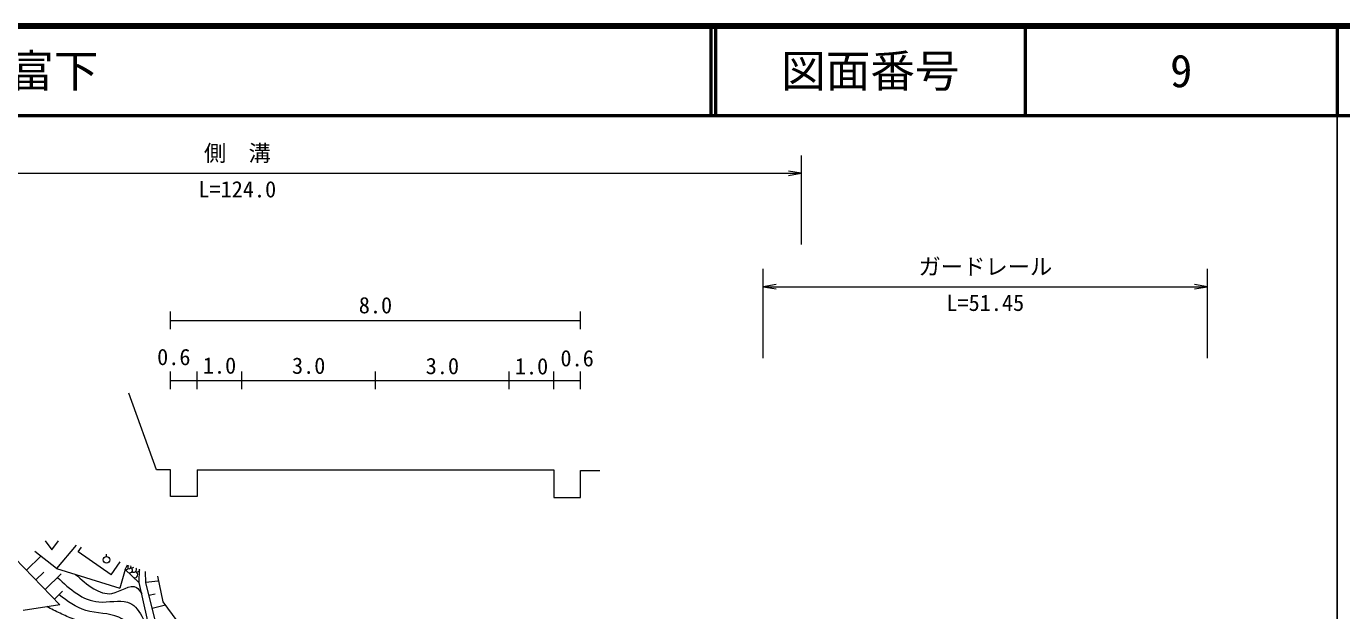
# Model space of a CAD drawing. Units: millimetres, scale not verified. Extents: x 40000 to 680000, y 20000 to 380000.
# Drawn here: x 431940 to 579500, y 314446 to 380000 of the extents above; entities that cross this region are included whole.
import ezdxf
from ezdxf.enums import TextEntityAlignment as Align

# ---------------------------------------------------------------- set-up
doc = ezdxf.new("R2010")
doc.units = ezdxf.units.MM
doc.header["$LTSCALE"] = 1000
for name, color, linetype, lineweight in [('M-BGD', 7, 'Continuous', 13), ('M-STR-HTXT', 7, 'Continuous', 13), ('M-STR-STR3', 7, 'Continuous', 13), ('M-TTL', 2, 'Continuous', 140), ('M-TTL-BAND', 7, 'Continuous', 25), ('M-TTL-LINE', 7, 'Continuous', 50)]:
    doc.layers.add(name, color=color, linetype=linetype, lineweight=lineweight)
doc.layers.add('M-TTL-TXT', color=7, linetype='Continuous')
doc.styles.add('ＭＳ ゴシック', font='')
doc.styles.get('ＭＳ ゴシック').set_extended_font_data('MS Gothic')

# ---------------------------------------------------------------- blocks, each defined once
blk = doc.blocks.new('open_arrow')
at = {"color": 0, "linetype": 'Continuous', "lineweight": -2}
blk.add_lwpolyline([(7.5, 1.25), (0, 0), (7.5, -1.25)], dxfattribs=at)

msp = doc.modelspace()

# ---------------------------------------------------------------- linework, layer by layer
at = {"layer": 'M-BGD'}
for p, q in [((434069, 322264), (434819, 321264)), ((434819, 321264), (435569, 322264)), ((437536, 321810), (435320, 319187)), ((430669, 320335), (435715, 315106)), ((431966, 318991), (433581, 320550)), ((435320, 319187), (432901, 321082)), ((437776, 321061), (438138, 321579)), ((441463, 318481), (437776, 321061)), ((440941, 320521), (440941, 320771)), ((433008, 317912), (433890, 318763)), ((435320, 319187), (442430, 316968)), ((441463, 318481), (442471, 319923)), ((443047, 319069), (442430, 316968)), ((443047, 319069), (443294, 319608)), ((443047, 319069), (444574, 317602)), ((444615, 319103), (444574, 317602)), ((445342, 317570), (445313, 318836)), ((434049, 316832), (435848, 318568)), ((444574, 317602), (445957, 311420)), ((445340, 317634), (446709, 317807)), ((446987, 311084), (445342, 317570)), ((447284, 315438), (446682, 318313)), ((435091, 315753), (435990, 316621)), ((445696, 316173), (446377, 316346)), ((435715, 315106), (431575, 314474)), ((446065, 314719), (447539, 315093)), ((451142, 310224), (447284, 315438))]:
    msp.add_line(p, q, dxfattribs=at)
msp.add_circle((440938, 320148), 375, dxfattribs=at)
for centre, radius, start, end in [((443143, 319277), 229, 245.33929, 65.33929), ((443334, 319694), 229, 245.33929, 314.77159), ((443459, 319380), 236, 245.53141, 19.70882), ((443566, 318978), 290, 248.65354, 68.65354), ((443777, 319477), 252, 245.17978, 327.68188), ((443969, 319090), 336, 253.05224, 25.44326), ((444112, 318492), 344, 248.11808, 68.11808), ((444330, 319174), 373, 256.08495, 344.61896)]:
    msp.add_arc(centre, radius, start, end, dxfattribs=at)
for points, knots in [([(435436, 318171), (436847, 316872), (438257, 315572), (440073, 315433), (441156, 315350), (442382, 315679), (443284, 315399), (444683, 314966), (445299, 313067), (445915, 311168)], [0, 0, 0, 0, 1, 1, 1, 2, 2, 2, 3, 3, 3, 3]), ([(437468, 318517), (438111, 317944), (438754, 317371), (439510, 316916), (440119, 316549), (440801, 316258), (441531, 316382), (442527, 316552), (443613, 317494), (444301, 317062), (444531, 316918), (444716, 316620), (444901, 316323)], [0, 0, 0, 0, 1, 1, 1, 2, 2, 2, 3, 3, 3, 4, 4, 4, 4]), ([(446683, 306697), (446503, 307089), (446324, 307481), (446146, 307892), (445198, 310086), (444304, 312845), (442302, 313723), (441223, 314196), (439822, 314123), (438615, 314483), (437504, 314814), (436558, 315512), (435612, 316210)], [0, 0, 0, 0, 1, 1, 1, 2, 2, 2, 3, 3, 3, 4, 4, 4, 4]), ([(443554, 309954), (443497, 310029), (443441, 310104), (443384, 310178), (443327, 310251), (443269, 310325), (443210, 310397), (443151, 310470), (443091, 310541), (443030, 310612), (442969, 310682), (442906, 310752), (442842, 310820), (442779, 310888), (442713, 310955), (442647, 311020), (442580, 311086), (442513, 311150), (442443, 311213), (442374, 311276), (442304, 311338), (442233, 311399), (442161, 311459), (442088, 311518), (442014, 311575), (441940, 311633), (441865, 311689), (441789, 311743), (441713, 311797), (441636, 311850), (441557, 311900), (441479, 311951), (441400, 312000), (441319, 312047), (441011, 312227), (440686, 312379), (440354, 312511), (440020, 312645), (439679, 312759), (439335, 312865), (438989, 312972), (438641, 313071), (438294, 313174), (437947, 313277), (437601, 313383), (437260, 313505), (437001, 313598), (436744, 313700), (436490, 313808), (436236, 313917), (435986, 314032), (435737, 314151), (435488, 314270), (435241, 314394), (434996, 314519), (434750, 314645), (434505, 314773), (434260, 314901)], [0, 0, 0, 0, 1, 1, 1, 2, 2, 2, 3, 3, 3, 4, 4, 4, 5, 5, 5, 6, 6, 6, 7, 7, 7, 8, 8, 8, 9, 9, 9, 10, 10, 10, 11, 11, 11, 12, 12, 12, 13, 13, 13, 14, 14, 14, 15, 15, 15, 16, 16, 16, 17, 17, 17, 18, 18, 18, 19, 19, 19, 19])]:
    msp.add_open_spline(points, degree=3, knots=knots, dxfattribs=at)
at = {"layer": 'M-STR-HTXT'}
for p, q in [((448113, 346017), (448113, 348017)), ((448113, 347017), (494113, 347017)), ((494113, 346017), (494113, 348017)), ((448120, 339277), (448120, 341277)), ((451120, 339277), (451120, 341277)), ((456120, 339277), (456120, 341277)), ((471120, 339277), (471120, 341277)), ((486120, 339277), (486120, 341277)), ((491120, 339277), (491120, 341277)), ((494120, 339277), (494120, 341277)), ((448120, 340277), (451120, 340277)), ((451120, 340277), (456120, 340277)), ((456120, 340277), (471120, 340277)), ((471120, 340277), (486120, 340277)), ((486120, 340277), (491120, 340277)), ((491120, 340277), (494120, 340277)), ((446540, 330265), (443433, 338865)), ((448113, 330262), (446542, 330262)), ((448113, 327255), (448113, 330262)), ((451120, 330255), (451120, 327255)), ((451120, 330255), (491120, 330255)), ((491120, 330255), (491120, 327161)), ((494113, 330154), (496263, 330154)), ((494113, 327161), (494113, 330154)), ((451120, 327255), (448113, 327255)), ((491120, 327161), (494113, 327161))]:
    msp.add_line(p, q, dxfattribs=at)
at = {"layer": 'M-STR-STR3'}
for p, q in [((518875, 365516), (518875, 355516)), ((392363, 363516), (518875, 363516)), ((514612, 342783), (514612, 352783)), ((564442, 342783), (564442, 352783)), ((514612, 350783), (564442, 350783))]:
    msp.add_line(p, q, dxfattribs=at)
at = {"layer": 'M-TTL'}
msp.add_line((680000, 380000), (40000, 380000), dxfattribs=at)
at = {"layer": 'M-TTL-BAND'}
msp.add_line((579000, 20000), (579000, 370000), dxfattribs=at)
at = {"layer": 'M-TTL-LINE'}
for p, q in [((508747, 380000), (508747, 370000)), ((509247, 380000), (509247, 370000)), ((543997, 380000), (543997, 370000)), ((579000, 380000), (579000, 370000)), ((40000, 370000), (680000, 370000))]:
    msp.add_line(p, q, dxfattribs=at)

# ---------------------------------------------------------------- block references
at = {"layer": 'M-STR-STR3', "xscale": 193, "yscale": 193, "rotation": 180}
for p in [(518875, 363516), (564442, 350783)]:
    msp.add_blockref('open_arrow', p, dxfattribs=at)
at = {"layer": 'M-STR-STR3', "xscale": 193, "yscale": 193}
msp.add_blockref('open_arrow', (514612, 350783), dxfattribs=at)

# ---------------------------------------------------------------- texts
at = {"layer": 'M-STR-HTXT', "style": 'ＭＳ ゴシック'}
for s, p in [('8.0', (469235, 347253)), ('0.6', (446612, 341445)), ('1.0', (451742, 340490)), ('3.0', (461742, 340467)), ('3.0', (476742, 340432)), ('1.0', (486742, 340408)), ('0.6', (491858, 341306))]:
    msp.add_text(s, height=1833, rotation=359.866, dxfattribs=at).set_placement(p, align=Align.BOTTOM_LEFT)
at = {"layer": 'M-STR-STR3', "style": 'ＭＳ ゴシック'}
for s, p in [('側\u3000溝', (451869, 364312)), ('L=124.0', (451244, 360254)), ('ガードレール', (532027, 351579)), ('L=51.45', (535152, 347520))]:
    msp.add_text(s, height=1833, dxfattribs=at).set_placement(p, align=Align.BOTTOM_LEFT)
at = {"layer": 'M-TTL-TXT', "style": 'ＭＳ ゴシック'}
msp.add_text('萩市大字弥富下', height=3666, dxfattribs=at).set_placement((405024, 375000), align=Align.MIDDLE_LEFT)
for s, p in [('図面番号', (526622, 375000)), ('9', (561497, 375000))]:
    msp.add_text(s, height=3666, dxfattribs=at).set_placement(p, align=Align.MIDDLE_CENTER)

doc.saveas('drawing.dxf')
